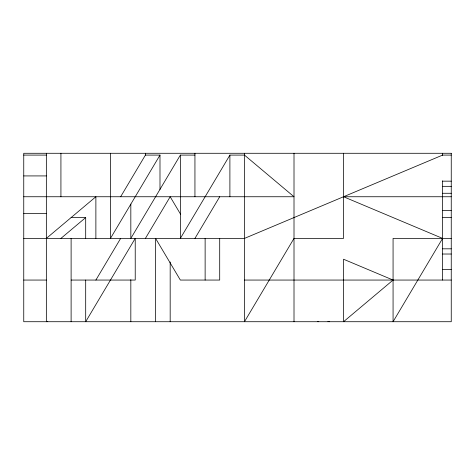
<?xml version="1.0" encoding="UTF-8"?>
<svg xmlns="http://www.w3.org/2000/svg" width="475" height="475" viewBox="0 0 475 475"><rect width="100%" height="100%" fill="white"/><g stroke="black" fill="none" stroke-linecap="round" stroke-linejoin="round"><path stroke-width="0.71" d="M120.644 196.745L145.409 155.093L145.409 153.283M145.409 155.093L159.992 155.093L110.461 238.402L110.461 153.283M95.879 280.06L120.644 238.402M194.94 155.093L180.357 155.093L130.827 238.402L130.827 204.054M145.409 238.402L170.175 196.745L180.684 214.421M23.75 196.745L294.007 196.745L244.471 155.093L229.894 155.093L180.357 238.402L180.357 155.093M194.94 238.402L219.705 196.745M46.348 238.402L95.879 196.745L95.879 238.402M60.925 238.402L85.69 217.574L85.69 238.402M47.773 321.314L46.348 321.718L46.348 153.283M23.75 155.093L46.348 155.093M451.25 155.093L442.599 155.093L244.471 238.402L23.75 238.402M23.75 175.922L46.348 175.922M442.599 181.165L451.25 181.165M442.599 186.337L451.25 186.337M442.599 193.277L451.25 193.277M451.25 196.745L343.538 196.745L442.599 238.402L393.068 321.718L393.068 238.402L451.25 238.402M442.599 210.615L451.25 210.615M23.75 213.376L46.348 213.376M71.113 217.574L85.69 217.574M442.599 217.574L451.25 217.574M442.599 248.817L451.25 248.817M442.599 254.024L451.25 254.024M442.599 269.646L451.25 269.646M23.75 280.06L46.348 280.06M71.113 280.06L135.227 280.06L135.227 238.402L85.69 321.718L85.69 280.06M244.471 280.06L451.25 280.06M327.91 321.385L329.335 321.718M317.348 321.385L318.772 321.718M442.599 153.283L442.599 155.438M442.599 180.779L442.599 280.06M343.538 153.283L343.538 238.402L294.007 238.402L244.471 321.718L244.471 153.283M294.007 153.283L294.007 321.718M229.894 155.093L229.894 196.745M219.705 238.402L219.705 280.06L180.357 280.06L155.592 238.402L155.592 321.718M205.129 238.402L205.129 280.06M194.94 153.283L194.94 196.745M170.175 261.998L170.175 321.718M159.992 155.093L159.992 189.442M130.827 279.692L130.827 321.718M71.113 238.402L71.113 321.718M60.925 153.283L60.925 196.745M393.068 280.06L343.538 321.718L343.538 259.231L393.068 280.06M451.25 153.283L23.75 153.283L23.75 321.718L451.25 321.718L451.25 153.283"/></g></svg>
